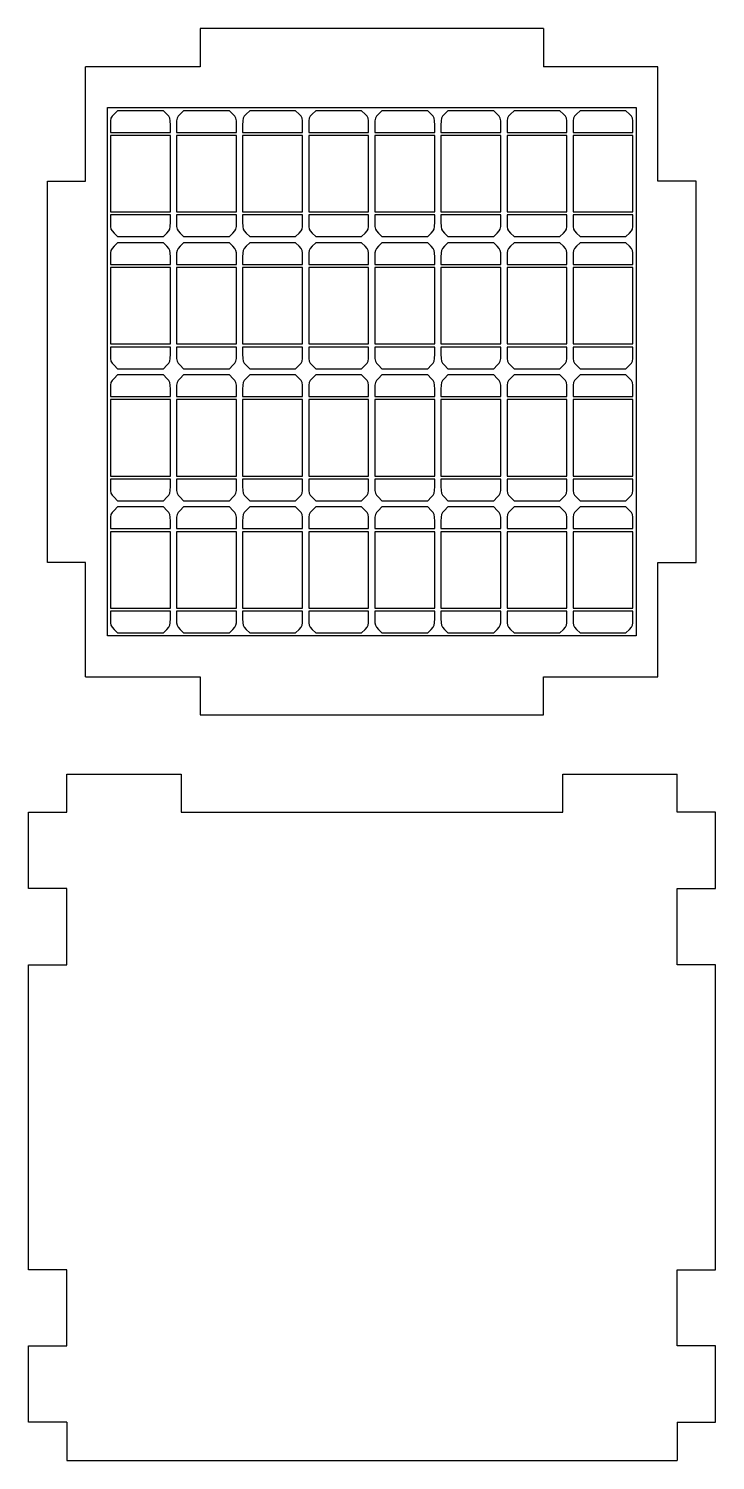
# Model space of a CAD drawing. Header units: millimetres. Extents: x 65 to 155, y -34 to 344.
# Drawn here: x 65.5 to 155.5, y -33.8 to 153.9 of the extents above; entities that cross this region are included whole.
import ezdxf

# ---------------------------------------------------------------- set-up
doc = ezdxf.new("R2010")
doc.units = ezdxf.units.MM
doc.layers.add('Livello_1', color=7, linetype='CONTINUOUS')

msp = doc.modelspace()

# ---------------------------------------------------------------- linework, layer by layer
at = {"layer": 'Livello_1', "color": 7}
for p, q in [((132.92047, 153.92476), (87.92048, 153.92476)), ((87.92048, 153.92476), (87.92048, 148.92477)), ((132.92047, 153.92476), (132.92047, 148.92477)), ((72.92046, 133.92478), (72.92046, 148.92477)), ((87.92048, 148.92477), (72.92046, 148.92477)), ((147.92047, 148.92477), (132.92047, 148.92477)), ((147.92047, 133.92478), (147.92047, 148.92477)), ((75.774653, 108.92477), (75.774653, 143.57041)), ((75.774653, 143.57041), (110.42028, 143.57041)), ((77.100933, 143.16441), (76.640813, 142.70427)), ((80.105373, 143.16441), (77.100933, 143.16441)), ((83.109783, 143.16441), (80.105373, 143.16441)), ((83.569923, 142.70427), (83.109783, 143.16441)), ((85.762353, 143.16441), (85.302203, 142.70427)), ((88.766763, 143.16441), (85.762353, 143.16441)), ((91.771203, 143.16441), (88.766763, 143.16441)), ((92.231343, 142.70427), (91.771203, 143.16441)), ((94.423763, 143.16441), (93.963623, 142.70427)), ((97.428173, 143.16441), (94.423763, 143.16441)), ((100.43259, 143.16441), (97.428173, 143.16441)), ((100.89275, 142.70427), (100.43259, 143.16441)), ((103.08517, 143.16441), (102.62503, 142.70427)), ((106.08959, 143.16441), (103.08517, 143.16441)), ((109.09402, 143.16441), (106.08959, 143.16441)), ((109.55417, 142.70427), (109.09402, 143.16441)), ((110.42028, 143.57041), (145.06592, 143.57041)), ((111.74657, 143.16441), (111.28642, 142.70427)), ((114.751, 143.16441), (111.74657, 143.16441)), ((117.75542, 143.16441), (114.751, 143.16441)), ((118.21556, 142.70427), (117.75542, 143.16441)), ((120.40798, 143.16441), (119.94784, 142.70427)), ((123.41239, 143.16441), (120.40798, 143.16441)), ((126.41683, 143.16441), (123.41239, 143.16441)), ((126.87697, 142.70427), (126.41683, 143.16441)), ((129.06939, 143.16441), (128.60925, 142.70427)), ((132.07383, 143.16441), (129.06939, 143.16441)), ((135.07825, 143.16441), (132.07383, 143.16441)), ((135.53839, 142.70427), (135.07825, 143.16441)), ((137.73081, 143.16441), (137.27067, 142.70427)), ((140.73522, 143.16441), (137.73081, 143.16441)), ((143.73966, 143.16441), (140.73522, 143.16441)), ((144.19978, 142.70427), (143.73966, 143.16441)), ((145.06592, 143.57041), (145.06592, 108.92477)), ((76.180653, 141.28327), (76.180653, 140.32239)), ((84.030073, 140.32239), (84.030073, 141.28327)), ((84.842063, 141.28327), (84.842063, 140.32239)), ((92.691463, 140.32239), (92.691463, 141.28327)), ((93.503483, 141.28327), (93.503483, 140.32239)), ((101.35287, 140.32239), (101.35287, 141.28327)), ((102.16489, 141.28327), (102.16489, 140.32239)), ((110.01429, 140.32239), (110.01429, 141.28327)), ((110.8263, 141.28327), (110.8263, 140.32239)), ((118.6757, 140.32239), (118.6757, 141.28327)), ((119.48772, 141.28327), (119.48772, 140.32239)), ((127.33712, 140.32239), (127.33712, 141.28327)), ((128.14911, 141.28327), (128.14911, 140.32239)), ((135.99851, 140.32239), (135.99851, 141.28327)), ((136.81052, 141.28327), (136.81052, 140.32239)), ((144.65992, 140.32239), (144.65992, 141.28327)), ((76.180653, 140.32239), (80.105373, 140.32239)), ((80.105373, 139.91639), (76.180653, 139.91639)), ((76.180653, 139.91639), (76.180653, 134.90902)), ((80.105373, 140.32239), (84.030073, 140.32239)), ((84.030073, 139.91639), (80.105373, 139.91639)), ((84.030073, 134.90902), (84.030073, 139.91639)), ((84.842063, 140.32239), (88.766763, 140.32239)), ((88.766763, 139.91639), (84.842063, 139.91639)), ((84.842063, 139.91639), (84.842063, 134.90902)), ((88.766763, 140.32239), (92.691463, 140.32239)), ((92.691463, 139.91639), (88.766763, 139.91639)), ((92.691463, 134.90902), (92.691463, 139.91639)), ((93.503483, 140.32239), (97.428173, 140.32239)), ((97.428173, 139.91639), (93.503483, 139.91639)), ((93.503483, 139.91639), (93.503483, 134.90902)), ((97.428173, 140.32239), (101.35287, 140.32239)), ((101.35287, 139.91639), (97.428173, 139.91639)), ((101.35287, 134.90902), (101.35287, 139.91639)), ((102.16489, 140.32239), (106.08959, 140.32239)), ((106.08959, 139.91639), (102.16489, 139.91639)), ((102.16489, 139.91639), (102.16489, 134.90902)), ((106.08959, 140.32239), (110.01429, 140.32239)), ((110.01429, 139.91639), (106.08959, 139.91639)), ((110.01429, 134.90902), (110.01429, 139.91639)), ((110.8263, 140.32239), (114.751, 140.32239)), ((114.751, 139.91639), (110.8263, 139.91639)), ((110.8263, 139.91639), (110.8263, 134.90902)), ((114.751, 140.32239), (118.6757, 140.32239)), ((118.6757, 139.91639), (114.751, 139.91639)), ((118.6757, 134.90902), (118.6757, 139.91639)), ((119.48772, 140.32239), (123.41239, 140.32239)), ((123.41239, 139.91639), (119.48772, 139.91639)), ((119.48772, 139.91639), (119.48772, 134.90902)), ((123.41239, 140.32239), (127.33712, 140.32239)), ((127.33712, 139.91639), (123.41239, 139.91639)), ((127.33712, 134.90902), (127.33712, 139.91639)), ((128.14911, 140.32239), (132.07383, 140.32239)), ((132.07383, 139.91639), (128.14911, 139.91639)), ((128.14911, 139.91639), (128.14911, 134.90902)), ((132.07383, 140.32239), (135.99851, 140.32239)), ((135.99851, 139.91639), (132.07383, 139.91639)), ((135.99851, 134.90902), (135.99851, 139.91639)), ((136.81052, 140.32239), (140.73522, 140.32239)), ((140.73522, 139.91639), (136.81052, 139.91639)), ((136.81052, 139.91639), (136.81052, 134.90902)), ((140.73522, 140.32239), (144.65992, 140.32239)), ((144.65992, 139.91639), (140.73522, 139.91639)), ((144.65992, 134.90902), (144.65992, 139.91639)), ((67.92047, 83.92477), (67.92047, 133.92478)), ((67.92047, 133.92478), (72.92046, 133.92478)), ((76.180653, 134.90902), (76.180653, 129.90162)), ((84.030073, 129.90162), (84.030073, 134.90902)), ((84.842063, 134.90902), (84.842063, 129.90162)), ((92.691463, 129.90162), (92.691463, 134.90902)), ((93.503483, 134.90902), (93.503483, 129.90162)), ((101.35287, 129.90162), (101.35287, 134.90902)), ((102.16489, 134.90902), (102.16489, 129.90162)), ((110.01429, 129.90162), (110.01429, 134.90902)), ((110.8263, 134.90902), (110.8263, 129.90162)), ((118.6757, 129.90162), (118.6757, 134.90902)), ((119.48772, 134.90902), (119.48772, 129.90162)), ((127.33712, 129.90162), (127.33712, 134.90902)), ((128.14911, 134.90902), (128.14911, 129.90162)), ((135.99851, 129.90162), (135.99851, 134.90902)), ((136.81052, 134.90902), (136.81052, 129.90162)), ((144.65992, 129.90162), (144.65992, 134.90902)), ((152.92046, 133.92478), (147.92047, 133.92478)), ((152.92046, 83.92477), (152.92046, 133.92478)), ((76.180653, 129.90162), (80.105373, 129.90162)), ((80.105373, 129.90162), (84.030073, 129.90162)), ((84.842063, 129.90162), (88.766763, 129.90162)), ((88.766763, 129.90162), (92.691463, 129.90162)), ((93.503483, 129.90162), (97.428173, 129.90162)), ((97.428173, 129.90162), (101.35287, 129.90162)), ((102.16489, 129.90162), (106.08959, 129.90162)), ((106.08959, 129.90162), (110.01429, 129.90162)), ((110.8263, 129.90162), (114.751, 129.90162)), ((114.751, 129.90162), (118.6757, 129.90162)), ((119.48772, 129.90162), (123.41239, 129.90162)), ((123.41239, 129.90162), (127.33712, 129.90162)), ((128.14911, 129.90162), (132.07383, 129.90162)), ((132.07383, 129.90162), (135.99851, 129.90162)), ((136.81052, 129.90162), (140.73522, 129.90162)), ((140.73522, 129.90162), (144.65992, 129.90162)), ((80.105373, 129.49562), (76.180653, 129.49562)), ((76.180653, 129.49562), (76.180653, 128.53474)), ((84.030073, 129.49562), (80.105373, 129.49562)), ((84.030073, 128.53474), (84.030073, 129.49562)), ((88.766763, 129.49562), (84.842063, 129.49562)), ((84.842063, 129.49562), (84.842063, 128.53474)), ((92.691463, 129.49562), (88.766763, 129.49562)), ((92.691463, 128.53474), (92.691463, 129.49562)), ((97.428173, 129.49562), (93.503483, 129.49562)), ((93.503483, 129.49562), (93.503483, 128.53474)), ((101.35287, 129.49562), (97.428173, 129.49562)), ((101.35287, 128.53474), (101.35287, 129.49562)), ((106.08959, 129.49562), (102.16489, 129.49562)), ((102.16489, 129.49562), (102.16489, 128.53474)), ((110.01429, 129.49562), (106.08959, 129.49562)), ((110.01429, 128.53474), (110.01429, 129.49562)), ((114.751, 129.49562), (110.8263, 129.49562)), ((110.8263, 129.49562), (110.8263, 128.53474)), ((118.6757, 129.49562), (114.751, 129.49562)), ((118.6757, 128.53474), (118.6757, 129.49562)), ((123.41239, 129.49562), (119.48772, 129.49562)), ((119.48772, 129.49562), (119.48772, 128.53474)), ((127.33712, 129.49562), (123.41239, 129.49562)), ((127.33712, 128.53474), (127.33712, 129.49562)), ((132.07383, 129.49562), (128.14911, 129.49562)), ((128.14911, 129.49562), (128.14911, 128.53474)), ((135.99851, 129.49562), (132.07383, 129.49562)), ((135.99851, 128.53474), (135.99851, 129.49562)), ((140.73522, 129.49562), (136.81052, 129.49562)), ((136.81052, 129.49562), (136.81052, 128.53474)), ((144.65992, 129.49562), (140.73522, 129.49562)), ((144.65992, 128.53474), (144.65992, 129.49562)), ((76.640813, 127.11374), (77.100933, 126.6536)), ((77.100933, 125.84158), (76.640813, 125.38146)), ((77.100933, 126.6536), (80.105373, 126.6536)), ((80.105373, 125.84158), (77.100933, 125.84158)), ((80.105373, 126.6536), (83.109783, 126.6536)), ((83.109783, 125.84158), (80.105373, 125.84158)), ((83.109783, 126.6536), (83.569923, 127.11374)), ((83.569923, 125.38146), (83.109783, 125.84158)), ((85.302203, 127.11374), (85.762353, 126.6536)), ((85.762353, 125.84158), (85.302203, 125.38146)), ((85.762353, 126.6536), (88.766763, 126.6536)), ((88.766763, 125.84158), (85.762353, 125.84158)), ((88.766763, 126.6536), (91.771203, 126.6536)), ((91.771203, 125.84158), (88.766763, 125.84158)), ((91.771203, 126.6536), (92.231343, 127.11374)), ((92.231343, 125.38146), (91.771203, 125.84158)), ((93.963623, 127.11374), (94.423763, 126.6536)), ((94.423763, 125.84158), (93.963623, 125.38146)), ((94.423763, 126.6536), (97.428173, 126.6536)), ((97.428173, 125.84158), (94.423763, 125.84158)), ((97.428173, 126.6536), (100.43259, 126.6536)), ((100.43259, 125.84158), (97.428173, 125.84158)), ((100.43259, 126.6536), (100.89275, 127.11374)), ((100.89275, 125.38146), (100.43259, 125.84158)), ((102.62503, 127.11374), (103.08517, 126.6536)), ((103.08517, 125.84158), (102.62503, 125.38146)), ((103.08517, 126.6536), (106.08959, 126.6536)), ((106.08959, 125.84158), (103.08517, 125.84158)), ((106.08959, 126.6536), (109.09402, 126.6536)), ((109.09402, 125.84158), (106.08959, 125.84158)), ((109.09402, 126.6536), (109.55417, 127.11374)), ((109.55417, 125.38146), (109.09402, 125.84158)), ((111.28642, 127.11374), (111.74657, 126.6536)), ((111.74657, 125.84158), (111.28642, 125.38146)), ((111.74657, 126.6536), (114.751, 126.6536)), ((114.751, 125.84158), (111.74657, 125.84158)), ((114.751, 126.6536), (117.75542, 126.6536)), ((117.75542, 125.84158), (114.751, 125.84158)), ((117.75542, 126.6536), (118.21556, 127.11374)), ((118.21556, 125.38146), (117.75542, 125.84158)), ((119.94784, 127.11374), (120.40798, 126.6536)), ((120.40798, 125.84158), (119.94784, 125.38146)), ((120.40798, 126.6536), (123.41239, 126.6536)), ((123.41239, 125.84158), (120.40798, 125.84158)), ((123.41239, 126.6536), (126.41683, 126.6536)), ((126.41683, 125.84158), (123.41239, 125.84158)), ((126.41683, 126.6536), (126.87697, 127.11374)), ((126.87697, 125.38146), (126.41683, 125.84158)), ((128.60925, 127.11374), (129.06939, 126.6536)), ((129.06939, 125.84158), (128.60925, 125.38146)), ((129.06939, 126.6536), (132.07383, 126.6536)), ((132.07383, 125.84158), (129.06939, 125.84158)), ((132.07383, 126.6536), (135.07825, 126.6536)), ((135.07825, 125.84158), (132.07383, 125.84158)), ((135.07825, 126.6536), (135.53839, 127.11374)), ((135.53839, 125.38146), (135.07825, 125.84158)), ((137.27067, 127.11374), (137.73081, 126.6536)), ((137.73081, 125.84158), (137.27067, 125.38146)), ((137.73081, 126.6536), (140.73522, 126.6536)), ((140.73522, 125.84158), (137.73081, 125.84158)), ((140.73522, 126.6536), (143.73966, 126.6536)), ((143.73966, 125.84158), (140.73522, 125.84158)), ((143.73966, 126.6536), (144.19978, 127.11374)), ((144.19978, 125.38146), (143.73966, 125.84158)), ((76.180653, 123.96044), (76.180653, 122.99956)), ((84.030073, 122.99956), (84.030073, 123.96044)), ((84.842063, 123.96044), (84.842063, 122.99956)), ((92.691463, 122.99956), (92.691463, 123.96044)), ((93.503483, 123.96044), (93.503483, 122.99956)), ((101.35287, 122.99956), (101.35287, 123.96044)), ((102.16489, 123.96044), (102.16489, 122.99956)), ((110.01429, 122.99956), (110.01429, 123.96044)), ((110.8263, 123.96044), (110.8263, 122.99956)), ((118.6757, 122.99956), (118.6757, 123.96044)), ((119.48772, 123.96044), (119.48772, 122.99956)), ((127.33712, 122.99956), (127.33712, 123.96044)), ((128.14911, 123.96044), (128.14911, 122.99956)), ((135.99851, 122.99956), (135.99851, 123.96044)), ((136.81052, 123.96044), (136.81052, 122.99956)), ((144.65992, 122.99956), (144.65992, 123.96044)), ((76.180653, 122.99956), (80.105373, 122.99956)), ((80.105373, 122.59356), (76.180653, 122.59356)), ((76.180653, 122.59356), (76.180653, 117.58619)), ((80.105373, 122.99956), (84.030073, 122.99956)), ((84.030073, 122.59356), (80.105373, 122.59356)), ((84.030073, 117.58619), (84.030073, 122.59356)), ((84.842063, 122.99956), (88.766763, 122.99956)), ((88.766763, 122.59356), (84.842063, 122.59356)), ((84.842063, 122.59356), (84.842063, 117.58619)), ((88.766763, 122.99956), (92.691463, 122.99956)), ((92.691463, 122.59356), (88.766763, 122.59356)), ((92.691463, 117.58619), (92.691463, 122.59356)), ((93.503483, 122.99956), (97.428173, 122.99956)), ((97.428173, 122.59356), (93.503483, 122.59356)), ((93.503483, 122.59356), (93.503483, 117.58619)), ((97.428173, 122.99956), (101.35287, 122.99956)), ((101.35287, 122.59356), (97.428173, 122.59356)), ((101.35287, 117.58619), (101.35287, 122.59356)), ((102.16489, 122.99956), (106.08959, 122.99956)), ((106.08959, 122.59356), (102.16489, 122.59356)), ((102.16489, 122.59356), (102.16489, 117.58619)), ((106.08959, 122.99956), (110.01429, 122.99956)), ((110.01429, 122.59356), (106.08959, 122.59356)), ((110.01429, 117.58619), (110.01429, 122.59356)), ((110.8263, 122.99956), (114.751, 122.99956)), ((114.751, 122.59356), (110.8263, 122.59356)), ((110.8263, 122.59356), (110.8263, 117.58619)), ((114.751, 122.99956), (118.6757, 122.99956)), ((118.6757, 122.59356), (114.751, 122.59356)), ((118.6757, 117.58619), (118.6757, 122.59356)), ((119.48772, 122.99956), (123.41239, 122.99956)), ((123.41239, 122.59356), (119.48772, 122.59356)), ((119.48772, 122.59356), (119.48772, 117.58619)), ((123.41239, 122.99956), (127.33712, 122.99956)), ((127.33712, 122.59356), (123.41239, 122.59356)), ((127.33712, 117.58619), (127.33712, 122.59356)), ((128.14911, 122.99956), (132.07383, 122.99956)), ((132.07383, 122.59356), (128.14911, 122.59356)), ((128.14911, 122.59356), (128.14911, 117.58619)), ((132.07383, 122.99956), (135.99851, 122.99956)), ((135.99851, 122.59356), (132.07383, 122.59356)), ((135.99851, 117.58619), (135.99851, 122.59356)), ((136.81052, 122.99956), (140.73522, 122.99956)), ((140.73522, 122.59356), (136.81052, 122.59356)), ((136.81052, 122.59356), (136.81052, 117.58619)), ((140.73522, 122.99956), (144.65992, 122.99956)), ((144.65992, 122.59356), (140.73522, 122.59356)), ((144.65992, 117.58619), (144.65992, 122.59356)), ((76.180653, 117.58619), (76.180653, 112.57882)), ((84.030073, 112.57882), (84.030073, 117.58619)), ((84.842063, 117.58619), (84.842063, 112.57882)), ((92.691463, 112.57882), (92.691463, 117.58619)), ((93.503483, 117.58619), (93.503483, 112.57882)), ((101.35287, 112.57882), (101.35287, 117.58619)), ((102.16489, 117.58619), (102.16489, 112.57882)), ((110.01429, 112.57882), (110.01429, 117.58619)), ((110.8263, 117.58619), (110.8263, 112.57882)), ((118.6757, 112.57882), (118.6757, 117.58619)), ((119.48772, 117.58619), (119.48772, 112.57882)), ((127.33712, 112.57882), (127.33712, 117.58619)), ((128.14911, 117.58619), (128.14911, 112.57882)), ((135.99851, 112.57882), (135.99851, 117.58619)), ((136.81052, 117.58619), (136.81052, 112.57882)), ((144.65992, 112.57882), (144.65992, 117.58619)), ((76.180653, 112.57882), (80.105373, 112.57882)), ((80.105373, 112.17282), (76.180653, 112.17282)), ((76.180653, 112.17282), (76.180653, 111.21194)), ((80.105373, 112.57882), (84.030073, 112.57882)), ((84.030073, 112.17282), (80.105373, 112.17282)), ((84.030073, 111.21194), (84.030073, 112.17282)), ((84.842063, 112.57882), (88.766763, 112.57882)), ((88.766763, 112.17282), (84.842063, 112.17282)), ((84.842063, 112.17282), (84.842063, 111.21194)), ((88.766763, 112.57882), (92.691463, 112.57882)), ((92.691463, 112.17282), (88.766763, 112.17282)), ((92.691463, 111.21194), (92.691463, 112.17282)), ((93.503483, 112.57882), (97.428173, 112.57882)), ((97.428173, 112.17282), (93.503483, 112.17282)), ((93.503483, 112.17282), (93.503483, 111.21194)), ((97.428173, 112.57882), (101.35287, 112.57882)), ((101.35287, 112.17282), (97.428173, 112.17282)), ((101.35287, 111.21194), (101.35287, 112.17282)), ((102.16489, 112.57882), (106.08959, 112.57882)), ((106.08959, 112.17282), (102.16489, 112.17282)), ((102.16489, 112.17282), (102.16489, 111.21194)), ((106.08959, 112.57882), (110.01429, 112.57882)), ((110.01429, 112.17282), (106.08959, 112.17282)), ((110.01429, 111.21194), (110.01429, 112.17282)), ((110.8263, 112.57882), (114.751, 112.57882)), ((114.751, 112.17282), (110.8263, 112.17282)), ((110.8263, 112.17282), (110.8263, 111.21194)), ((114.751, 112.57882), (118.6757, 112.57882)), ((118.6757, 112.17282), (114.751, 112.17282)), ((118.6757, 111.21194), (118.6757, 112.17282)), ((119.48772, 112.57882), (123.41239, 112.57882)), ((123.41239, 112.17282), (119.48772, 112.17282)), ((119.48772, 112.17282), (119.48772, 111.21194)), ((123.41239, 112.57882), (127.33712, 112.57882)), ((127.33712, 112.17282), (123.41239, 112.17282)), ((127.33712, 111.21194), (127.33712, 112.17282)), ((128.14911, 112.57882), (132.07383, 112.57882)), ((132.07383, 112.17282), (128.14911, 112.17282)), ((128.14911, 112.17282), (128.14911, 111.21194)), ((132.07383, 112.57882), (135.99851, 112.57882)), ((135.99851, 112.17282), (132.07383, 112.17282)), ((135.99851, 111.21194), (135.99851, 112.17282)), ((136.81052, 112.57882), (140.73522, 112.57882)), ((140.73522, 112.17282), (136.81052, 112.17282)), ((136.81052, 112.17282), (136.81052, 111.21194)), ((140.73522, 112.57882), (144.65992, 112.57882)), ((144.65992, 112.17282), (140.73522, 112.17282)), ((144.65992, 111.21194), (144.65992, 112.17282)), ((75.774653, 74.27914), (75.774653, 108.92477)), ((76.640813, 109.79091), (77.100933, 109.33079)), ((77.100933, 109.33079), (80.105373, 109.33079)), ((80.105373, 109.33079), (83.109783, 109.33079)), ((83.109783, 109.33079), (83.569923, 109.79091)), ((85.302203, 109.79091), (85.762353, 109.33079)), ((85.762353, 109.33079), (88.766763, 109.33079)), ((88.766763, 109.33079), (91.771203, 109.33079)), ((91.771203, 109.33079), (92.231343, 109.79091)), ((93.963623, 109.79091), (94.423763, 109.33079)), ((94.423763, 109.33079), (97.428173, 109.33079)), ((97.428173, 109.33079), (100.43259, 109.33079)), ((100.43259, 109.33079), (100.89275, 109.79091)), ((102.62503, 109.79091), (103.08517, 109.33079)), ((103.08517, 109.33079), (106.08959, 109.33079)), ((106.08959, 109.33079), (109.09402, 109.33079)), ((109.09402, 109.33079), (109.55417, 109.79091)), ((111.28642, 109.79091), (111.74657, 109.33079)), ((111.74657, 109.33079), (114.751, 109.33079)), ((114.751, 109.33079), (117.75542, 109.33079)), ((117.75542, 109.33079), (118.21556, 109.79091)), ((119.94784, 109.79091), (120.40798, 109.33079)), ((120.40798, 109.33079), (123.41239, 109.33079)), ((123.41239, 109.33079), (126.41683, 109.33079)), ((126.41683, 109.33079), (126.87697, 109.79091)), ((128.60925, 109.79091), (129.06939, 109.33079)), ((129.06939, 109.33079), (132.07383, 109.33079)), ((132.07383, 109.33079), (135.07825, 109.33079)), ((135.07825, 109.33079), (135.53839, 109.79091)), ((137.27067, 109.79091), (137.73081, 109.33079)), ((137.73081, 109.33079), (140.73522, 109.33079)), ((140.73522, 109.33079), (143.73966, 109.33079)), ((143.73966, 109.33079), (144.19978, 109.79091)), ((145.06592, 108.92477), (145.06592, 74.27914)), ((77.100933, 108.51878), (76.640813, 108.05864)), ((80.105373, 108.51878), (77.100933, 108.51878)), ((83.109783, 108.51878), (80.105373, 108.51878)), ((83.569923, 108.05864), (83.109783, 108.51878)), ((85.762353, 108.51878), (85.302203, 108.05864)), ((88.766763, 108.51878), (85.762353, 108.51878)), ((91.771203, 108.51878), (88.766763, 108.51878)), ((92.231343, 108.05864), (91.771203, 108.51878)), ((94.423763, 108.51878), (93.963623, 108.05864)), ((97.428173, 108.51878), (94.423763, 108.51878)), ((100.43259, 108.51878), (97.428173, 108.51878)), ((100.89275, 108.05864), (100.43259, 108.51878)), ((103.08517, 108.51878), (102.62503, 108.05864)), ((106.08959, 108.51878), (103.08517, 108.51878)), ((109.09402, 108.51878), (106.08959, 108.51878)), ((109.55417, 108.05864), (109.09402, 108.51878)), ((111.74657, 108.51878), (111.28642, 108.05864)), ((114.751, 108.51878), (111.74657, 108.51878)), ((117.75542, 108.51878), (114.751, 108.51878)), ((118.21556, 108.05864), (117.75542, 108.51878)), ((120.40798, 108.51878), (119.94784, 108.05864)), ((123.41239, 108.51878), (120.40798, 108.51878)), ((126.41683, 108.51878), (123.41239, 108.51878)), ((126.87697, 108.05864), (126.41683, 108.51878)), ((129.06939, 108.51878), (128.60925, 108.05864)), ((132.07383, 108.51878), (129.06939, 108.51878)), ((135.07825, 108.51878), (132.07383, 108.51878)), ((135.53839, 108.05864), (135.07825, 108.51878)), ((137.73081, 108.51878), (137.27067, 108.05864)), ((140.73522, 108.51878), (137.73081, 108.51878)), ((143.73966, 108.51878), (140.73522, 108.51878)), ((144.19978, 108.05864), (143.73966, 108.51878)), ((76.180653, 106.63763), (76.180653, 105.67675)), ((76.180653, 105.67675), (80.105373, 105.67675)), ((80.105373, 105.27075), (76.180653, 105.27075)), ((76.180653, 105.27075), (76.180653, 100.26336)), ((80.105373, 105.67675), (84.030073, 105.67675)), ((84.030073, 105.27075), (80.105373, 105.27075)), ((84.030073, 105.67675), (84.030073, 106.63763)), ((84.030073, 100.26336), (84.030073, 105.27075)), ((84.842063, 106.63763), (84.842063, 105.67675)), ((84.842063, 105.67675), (88.766763, 105.67675)), ((88.766763, 105.27075), (84.842063, 105.27075)), ((84.842063, 105.27075), (84.842063, 100.26336)), ((88.766763, 105.67675), (92.691463, 105.67675)), ((92.691463, 105.27075), (88.766763, 105.27075)), ((92.691463, 105.67675), (92.691463, 106.63763)), ((92.691463, 100.26336), (92.691463, 105.27075)), ((93.503483, 106.63763), (93.503483, 105.67675)), ((93.503483, 105.67675), (97.428173, 105.67675)), ((97.428173, 105.27075), (93.503483, 105.27075)), ((93.503483, 105.27075), (93.503483, 100.26336)), ((97.428173, 105.67675), (101.35287, 105.67675)), ((101.35287, 105.27075), (97.428173, 105.27075)), ((101.35287, 105.67675), (101.35287, 106.63763)), ((101.35287, 100.26336), (101.35287, 105.27075)), ((102.16489, 106.63763), (102.16489, 105.67675)), ((102.16489, 105.67675), (106.08959, 105.67675)), ((106.08959, 105.27075), (102.16489, 105.27075)), ((102.16489, 105.27075), (102.16489, 100.26336)), ((106.08959, 105.67675), (110.01429, 105.67675)), ((110.01429, 105.27075), (106.08959, 105.27075)), ((110.01429, 105.67675), (110.01429, 106.63763)), ((110.01429, 100.26336), (110.01429, 105.27075)), ((110.8263, 106.63763), (110.8263, 105.67675)), ((110.8263, 105.67675), (114.751, 105.67675)), ((114.751, 105.27075), (110.8263, 105.27075)), ((110.8263, 105.27075), (110.8263, 100.26336)), ((114.751, 105.67675), (118.6757, 105.67675)), ((118.6757, 105.27075), (114.751, 105.27075)), ((118.6757, 105.67675), (118.6757, 106.63763)), ((118.6757, 100.26336), (118.6757, 105.27075)), ((119.48772, 106.63763), (119.48772, 105.67675)), ((119.48772, 105.67675), (123.41239, 105.67675)), ((123.41239, 105.27075), (119.48772, 105.27075)), ((119.48772, 105.27075), (119.48772, 100.26336)), ((123.41239, 105.67675), (127.33712, 105.67675)), ((127.33712, 105.27075), (123.41239, 105.27075)), ((127.33712, 105.67675), (127.33712, 106.63763)), ((127.33712, 100.26336), (127.33712, 105.27075)), ((128.14911, 106.63763), (128.14911, 105.67675)), ((128.14911, 105.67675), (132.07383, 105.67675)), ((132.07383, 105.27075), (128.14911, 105.27075)), ((128.14911, 105.27075), (128.14911, 100.26336)), ((132.07383, 105.67675), (135.99851, 105.67675)), ((135.99851, 105.27075), (132.07383, 105.27075)), ((135.99851, 105.67675), (135.99851, 106.63763)), ((135.99851, 100.26336), (135.99851, 105.27075)), ((136.81052, 106.63763), (136.81052, 105.67675)), ((136.81052, 105.67675), (140.73522, 105.67675)), ((140.73522, 105.27075), (136.81052, 105.27075)), ((136.81052, 105.27075), (136.81052, 100.26336)), ((140.73522, 105.67675), (144.65992, 105.67675)), ((144.65992, 105.27075), (140.73522, 105.27075)), ((144.65992, 105.67675), (144.65992, 106.63763)), ((144.65992, 100.26336), (144.65992, 105.27075)), ((76.180653, 100.26336), (76.180653, 95.25599)), ((84.030073, 95.25599), (84.030073, 100.26336)), ((84.842063, 100.26336), (84.842063, 95.25599)), ((92.691463, 95.25599), (92.691463, 100.26336)), ((93.503483, 100.26336), (93.503483, 95.25599)), ((101.35287, 95.25599), (101.35287, 100.26336)), ((102.16489, 100.26336), (102.16489, 95.25599)), ((110.01429, 95.25599), (110.01429, 100.26336)), ((110.8263, 100.26336), (110.8263, 95.25599)), ((118.6757, 95.25599), (118.6757, 100.26336)), ((119.48772, 100.26336), (119.48772, 95.25599)), ((127.33712, 95.25599), (127.33712, 100.26336)), ((128.14911, 100.26336), (128.14911, 95.25599)), ((135.99851, 95.25599), (135.99851, 100.26336)), ((136.81052, 100.26336), (136.81052, 95.25599)), ((144.65992, 95.25599), (144.65992, 100.26336)), ((76.180653, 95.25599), (80.105373, 95.25599)), ((80.105373, 94.84999), (76.180653, 94.84999)), ((76.180653, 94.84999), (76.180653, 93.88911)), ((80.105373, 95.25599), (84.030073, 95.25599)), ((84.030073, 94.84999), (80.105373, 94.84999)), ((84.030073, 93.88911), (84.030073, 94.84999)), ((84.842063, 95.25599), (88.766763, 95.25599)), ((88.766763, 94.84999), (84.842063, 94.84999)), ((84.842063, 94.84999), (84.842063, 93.88911)), ((88.766763, 95.25599), (92.691463, 95.25599)), ((92.691463, 94.84999), (88.766763, 94.84999)), ((92.691463, 93.88911), (92.691463, 94.84999)), ((93.503483, 95.25599), (97.428173, 95.25599)), ((97.428173, 94.84999), (93.503483, 94.84999)), ((93.503483, 94.84999), (93.503483, 93.88911)), ((97.428173, 95.25599), (101.35287, 95.25599)), ((101.35287, 94.84999), (97.428173, 94.84999)), ((101.35287, 93.88911), (101.35287, 94.84999)), ((102.16489, 95.25599), (106.08959, 95.25599)), ((106.08959, 94.84999), (102.16489, 94.84999)), ((102.16489, 94.84999), (102.16489, 93.88911)), ((106.08959, 95.25599), (110.01429, 95.25599)), ((110.01429, 94.84999), (106.08959, 94.84999)), ((110.01429, 93.88911), (110.01429, 94.84999)), ((110.8263, 95.25599), (114.751, 95.25599)), ((114.751, 94.84999), (110.8263, 94.84999)), ((110.8263, 94.84999), (110.8263, 93.88911)), ((114.751, 95.25599), (118.6757, 95.25599)), ((118.6757, 94.84999), (114.751, 94.84999)), ((118.6757, 93.88911), (118.6757, 94.84999)), ((119.48772, 95.25599), (123.41239, 95.25599)), ((123.41239, 94.84999), (119.48772, 94.84999)), ((119.48772, 94.84999), (119.48772, 93.88911)), ((123.41239, 95.25599), (127.33712, 95.25599)), ((127.33712, 94.84999), (123.41239, 94.84999)), ((127.33712, 93.88911), (127.33712, 94.84999)), ((128.14911, 95.25599), (132.07383, 95.25599)), ((132.07383, 94.84999), (128.14911, 94.84999)), ((128.14911, 94.84999), (128.14911, 93.88911)), ((132.07383, 95.25599), (135.99851, 95.25599)), ((135.99851, 94.84999), (132.07383, 94.84999)), ((135.99851, 93.88911), (135.99851, 94.84999)), ((136.81052, 95.25599), (140.73522, 95.25599)), ((140.73522, 94.84999), (136.81052, 94.84999)), ((136.81052, 94.84999), (136.81052, 93.88911)), ((140.73522, 95.25599), (144.65992, 95.25599)), ((144.65992, 94.84999), (140.73522, 94.84999)), ((144.65992, 93.88911), (144.65992, 94.84999)), ((76.640813, 92.46811), (77.100933, 92.00797)), ((77.100933, 92.00797), (80.105373, 92.00797)), ((80.105373, 92.00797), (83.109783, 92.00797)), ((83.109783, 92.00797), (83.569923, 92.46811)), ((85.302203, 92.46811), (85.762353, 92.00797)), ((85.762353, 92.00797), (88.766763, 92.00797)), ((88.766763, 92.00797), (91.771203, 92.00797)), ((91.771203, 92.00797), (92.231343, 92.46811)), ((93.963623, 92.46811), (94.423763, 92.00797)), ((94.423763, 92.00797), (97.428173, 92.00797)), ((97.428173, 92.00797), (100.43259, 92.00797)), ((100.43259, 92.00797), (100.89275, 92.46811)), ((102.62503, 92.46811), (103.08517, 92.00797)), ((103.08517, 92.00797), (106.08959, 92.00797)), ((106.08959, 92.00797), (109.09402, 92.00797)), ((109.09402, 92.00797), (109.55417, 92.46811)), ((111.28642, 92.46811), (111.74657, 92.00797)), ((111.74657, 92.00797), (114.751, 92.00797)), ((114.751, 92.00797), (117.75542, 92.00797)), ((117.75542, 92.00797), (118.21556, 92.46811)), ((119.94784, 92.46811), (120.40798, 92.00797)), ((120.40798, 92.00797), (123.41239, 92.00797)), ((123.41239, 92.00797), (126.41683, 92.00797)), ((126.41683, 92.00797), (126.87697, 92.46811)), ((128.60925, 92.46811), (129.06939, 92.00797)), ((129.06939, 92.00797), (132.07383, 92.00797)), ((132.07383, 92.00797), (135.07825, 92.00797)), ((135.07825, 92.00797), (135.53839, 92.46811)), ((137.27067, 92.46811), (137.73081, 92.00797)), ((137.73081, 92.00797), (140.73522, 92.00797)), ((140.73522, 92.00797), (143.73966, 92.00797)), ((143.73966, 92.00797), (144.19978, 92.46811)), ((77.100933, 91.19597), (76.640813, 90.73581)), ((80.105373, 91.19597), (77.100933, 91.19597)), ((83.109783, 91.19597), (80.105373, 91.19597)), ((83.569923, 90.73581), (83.109783, 91.19597)), ((85.762353, 91.19597), (85.302203, 90.73581)), ((88.766763, 91.19597), (85.762353, 91.19597)), ((91.771203, 91.19597), (88.766763, 91.19597)), ((92.231343, 90.73581), (91.771203, 91.19597)), ((94.423763, 91.19597), (93.963623, 90.73581)), ((97.428173, 91.19597), (94.423763, 91.19597)), ((100.43259, 91.19597), (97.428173, 91.19597)), ((100.89275, 90.73581), (100.43259, 91.19597)), ((103.08517, 91.19597), (102.62503, 90.73581)), ((106.08959, 91.19597), (103.08517, 91.19597)), ((109.09402, 91.19597), (106.08959, 91.19597)), ((109.55417, 90.73581), (109.09402, 91.19597)), ((111.74657, 91.19597), (111.28642, 90.73581)), ((114.751, 91.19597), (111.74657, 91.19597)), ((117.75542, 91.19597), (114.751, 91.19597)), ((118.21556, 90.73581), (117.75542, 91.19597)), ((120.40798, 91.19597), (119.94784, 90.73581)), ((123.41239, 91.19597), (120.40798, 91.19597)), ((126.41683, 91.19597), (123.41239, 91.19597)), ((126.87697, 90.73581), (126.41683, 91.19597)), ((129.06939, 91.19597), (128.60925, 90.73581)), ((132.07383, 91.19597), (129.06939, 91.19597)), ((135.07825, 91.19597), (132.07383, 91.19597)), ((135.53839, 90.73581), (135.07825, 91.19597)), ((137.73081, 91.19597), (137.27067, 90.73581)), ((140.73522, 91.19597), (137.73081, 91.19597)), ((143.73966, 91.19597), (140.73522, 91.19597)), ((144.19978, 90.73581), (143.73966, 91.19597)), ((76.180653, 89.31481), (76.180653, 88.35392)), ((76.180653, 88.35392), (80.105373, 88.35392)), ((80.105373, 88.35392), (84.030073, 88.35392)), ((84.030073, 88.35392), (84.030073, 89.31481)), ((84.842063, 89.31481), (84.842063, 88.35392)), ((84.842063, 88.35392), (88.766763, 88.35392)), ((88.766763, 88.35392), (92.691463, 88.35392)), ((92.691463, 88.35392), (92.691463, 89.31481)), ((93.503483, 89.31481), (93.503483, 88.35392)), ((93.503483, 88.35392), (97.428173, 88.35392)), ((97.428173, 88.35392), (101.35287, 88.35392)), ((101.35287, 88.35392), (101.35287, 89.31481)), ((102.16489, 89.31481), (102.16489, 88.35392)), ((102.16489, 88.35392), (106.08959, 88.35392)), ((106.08959, 88.35392), (110.01429, 88.35392)), ((110.01429, 88.35392), (110.01429, 89.31481)), ((110.8263, 89.31481), (110.8263, 88.35392)), ((110.8263, 88.35392), (114.751, 88.35392)), ((114.751, 88.35392), (118.6757, 88.35392)), ((118.6757, 88.35392), (118.6757, 89.31481)), ((119.48772, 89.31481), (119.48772, 88.35392)), ((119.48772, 88.35392), (123.41239, 88.35392)), ((123.41239, 88.35392), (127.33712, 88.35392)), ((127.33712, 88.35392), (127.33712, 89.31481)), ((128.14911, 89.31481), (128.14911, 88.35392)), ((128.14911, 88.35392), (132.07383, 88.35392)), ((132.07383, 88.35392), (135.99851, 88.35392)), ((135.99851, 88.35392), (135.99851, 89.31481)), ((136.81052, 89.31481), (136.81052, 88.35392)), ((136.81052, 88.35392), (140.73522, 88.35392)), ((140.73522, 88.35392), (144.65992, 88.35392)), ((144.65992, 88.35392), (144.65992, 89.31481)), ((80.105373, 87.94793), (76.180653, 87.94793)), ((76.180653, 87.94793), (76.180653, 82.94055)), ((84.030073, 87.94793), (80.105373, 87.94793)), ((84.030073, 82.94055), (84.030073, 87.94793)), ((88.766763, 87.94793), (84.842063, 87.94793)), ((84.842063, 87.94793), (84.842063, 82.94055)), ((92.691463, 87.94793), (88.766763, 87.94793)), ((92.691463, 82.94055), (92.691463, 87.94793)), ((97.428173, 87.94793), (93.503483, 87.94793)), ((93.503483, 87.94793), (93.503483, 82.94055)), ((101.35287, 87.94793), (97.428173, 87.94793)), ((101.35287, 82.94055), (101.35287, 87.94793)), ((106.08959, 87.94793), (102.16489, 87.94793)), ((102.16489, 87.94793), (102.16489, 82.94055)), ((110.01429, 87.94793), (106.08959, 87.94793)), ((110.01429, 82.94055), (110.01429, 87.94793)), ((114.751, 87.94793), (110.8263, 87.94793)), ((110.8263, 87.94793), (110.8263, 82.94055)), ((118.6757, 87.94793), (114.751, 87.94793)), ((118.6757, 82.94055), (118.6757, 87.94793)), ((123.41239, 87.94793), (119.48772, 87.94793)), ((119.48772, 87.94793), (119.48772, 82.94055)), ((127.33712, 87.94793), (123.41239, 87.94793)), ((127.33712, 82.94055), (127.33712, 87.94793)), ((132.07383, 87.94793), (128.14911, 87.94793)), ((128.14911, 87.94793), (128.14911, 82.94055)), ((135.99851, 87.94793), (132.07383, 87.94793)), ((135.99851, 82.94055), (135.99851, 87.94793)), ((140.73522, 87.94793), (136.81052, 87.94793)), ((136.81052, 87.94793), (136.81052, 82.94055)), ((144.65992, 87.94793), (140.73522, 87.94793)), ((144.65992, 82.94055), (144.65992, 87.94793)), ((72.92046, 83.92477), (67.92047, 83.92477)), ((72.92046, 68.92477), (72.92046, 83.92477)), ((76.180653, 82.94055), (76.180653, 77.93318)), ((84.030073, 77.93318), (84.030073, 82.94055)), ((84.842063, 82.94055), (84.842063, 77.93318)), ((92.691463, 77.93318), (92.691463, 82.94055)), ((93.503483, 82.94055), (93.503483, 77.93318)), ((101.35287, 77.93318), (101.35287, 82.94055)), ((102.16489, 82.94055), (102.16489, 77.93318)), ((110.01429, 77.93318), (110.01429, 82.94055)), ((110.8263, 82.94055), (110.8263, 77.93318)), ((118.6757, 77.93318), (118.6757, 82.94055)), ((119.48772, 82.94055), (119.48772, 77.93318)), ((127.33712, 77.93318), (127.33712, 82.94055)), ((128.14911, 82.94055), (128.14911, 77.93318)), ((135.99851, 77.93318), (135.99851, 82.94055)), ((136.81052, 82.94055), (136.81052, 77.93318)), ((144.65992, 77.93318), (144.65992, 82.94055)), ((147.92047, 68.92477), (147.92047, 83.92477)), ((147.92047, 83.92477), (152.92046, 83.92477)), ((76.180653, 77.93318), (80.105373, 77.93318)), ((80.105353, 77.52716), (76.180653, 77.52716)), ((76.180653, 77.52716), (76.180653, 76.5663)), ((84.030073, 77.52716), (80.105353, 77.52716)), ((80.105373, 77.93318), (84.030073, 77.93318)), ((84.030073, 76.5663), (84.030073, 77.52716)), ((84.842063, 77.93318), (88.766763, 77.93318)), ((88.766763, 77.52716), (84.842063, 77.52716)), ((84.842063, 77.52716), (84.842063, 76.5663)), ((88.766763, 77.93318), (92.691463, 77.93318)), ((92.691463, 77.52716), (88.766763, 77.52716)), ((92.691463, 76.5663), (92.691463, 77.52716)), ((93.503483, 77.93318), (97.428173, 77.93318)), ((97.428173, 77.52716), (93.503483, 77.52716)), ((93.503483, 77.52716), (93.503483, 76.5663)), ((97.428173, 77.93318), (101.35287, 77.93318)), ((101.35287, 77.52716), (97.428173, 77.52716)), ((101.35287, 76.5663), (101.35287, 77.52716)), ((102.16489, 77.93318), (106.08959, 77.93318)), ((106.08959, 77.52716), (102.16489, 77.52716)), ((102.16489, 77.52716), (102.16489, 76.5663)), ((106.08959, 77.93318), (110.01429, 77.93318)), ((110.01429, 77.52716), (106.08959, 77.52716)), ((110.01429, 76.5663), (110.01429, 77.52716)), ((110.8263, 77.93318), (114.751, 77.93318)), ((114.751, 77.52716), (110.8263, 77.52716)), ((110.8263, 77.52716), (110.8263, 76.5663)), ((114.751, 77.93318), (118.6757, 77.93318)), ((118.67568, 77.52716), (114.751, 77.52716)), ((118.67568, 76.5663), (118.67568, 77.52716)), ((123.41239, 77.52716), (119.4877, 77.52716)), ((119.4877, 77.52716), (119.4877, 76.5663)), ((119.48772, 77.93318), (123.41239, 77.93318)), ((123.41239, 77.93318), (127.33712, 77.93318)), ((127.33712, 77.52716), (123.41239, 77.52716)), ((127.33712, 76.5663), (127.33712, 77.52716)), ((128.14911, 77.93318), (132.07383, 77.93318)), ((132.07383, 77.52716), (128.14911, 77.52716)), ((128.14911, 77.52716), (128.14911, 76.5663)), ((132.07383, 77.93318), (135.99851, 77.93318)), ((135.99851, 77.52716), (132.07383, 77.52716)), ((135.99851, 76.5663), (135.99851, 77.52716)), ((136.81052, 77.93318), (140.73522, 77.93318)), ((140.73522, 77.52716), (136.81052, 77.52716)), ((136.81052, 77.52716), (136.81052, 76.5663)), ((140.73522, 77.93318), (144.65992, 77.93318)), ((144.65992, 77.52716), (140.73522, 77.52716)), ((144.65992, 76.5663), (144.65992, 77.52716)), ((76.640793, 75.14528), (77.100933, 74.68514)), ((83.109783, 74.68514), (83.569903, 75.14528)), ((85.302203, 75.14528), (85.762323, 74.68514)), ((91.771183, 74.68514), (92.231323, 75.14528)), ((93.963623, 75.14528), (94.423763, 74.68514)), ((100.43259, 74.68514), (100.89273, 75.14528)), ((102.62503, 75.14528), (103.08515, 74.68514)), ((109.094, 74.68514), (109.55415, 75.14528)), ((111.28642, 75.14528), (111.74657, 74.68514)), ((117.75542, 74.68514), (118.21556, 75.14528)), ((119.94784, 75.14528), (120.40798, 74.68514)), ((126.41681, 74.68514), (126.87697, 75.14528)), ((128.60925, 75.14528), (129.06939, 74.68514)), ((135.07822, 74.68514), (135.53839, 75.14528)), ((137.27067, 75.14528), (137.73081, 74.68514)), ((143.73966, 74.68514), (144.19978, 75.14528)), ((110.42028, 74.27914), (75.774653, 74.27914)), ((77.100933, 74.68514), (80.105353, 74.68514)), ((80.105353, 74.68514), (83.109783, 74.68514)), ((85.762323, 74.68514), (88.766763, 74.68514)), ((88.766763, 74.68514), (91.771183, 74.68514)), ((94.423763, 74.68514), (97.428173, 74.68514)), ((97.428173, 74.68514), (100.43259, 74.68514)), ((103.08515, 74.68514), (106.08959, 74.68514)), ((106.08959, 74.68514), (109.094, 74.68514)), ((145.06592, 74.27914), (110.42028, 74.27914)), ((111.74657, 74.68514), (114.751, 74.68514)), ((114.751, 74.68514), (117.75542, 74.68514)), ((120.40798, 74.68514), (123.41239, 74.68514)), ((123.41239, 74.68514), (126.41681, 74.68514)), ((129.06939, 74.68514), (132.07381, 74.68514)), ((132.07381, 74.68514), (135.07822, 74.68514)), ((137.73081, 74.68514), (140.73522, 74.68514)), ((140.73522, 74.68514), (143.73966, 74.68514)), ((72.92046, 68.92477), (87.92048, 68.92477)), ((87.92048, 68.92477), (87.92048, 63.92479)), ((132.92047, 63.92479), (132.92047, 68.92477)), ((132.92047, 68.92477), (147.92047, 68.92477)), ((87.92048, 63.92479), (132.92047, 63.92479)), ((70.454259, 56.16387), (85.454256, 56.16387)), ((70.454259, 51.16388), (70.454259, 56.16387)), ((85.454256, 56.16387), (85.454256, 51.16388)), ((135.45426, 56.16387), (150.45426, 56.16387)), ((135.45426, 51.16388), (135.45426, 56.16387)), ((150.45426, 51.16388), (150.45426, 56.16387)), ((65.454269, 41.16387), (65.454269, 51.16388)), ((65.454269, 51.16388), (70.454259, 51.16388)), ((85.454256, 51.16388), (135.45426, 51.16388)), ((155.45427, 51.16388), (150.45426, 51.16388)), ((155.45427, 41.16387), (155.45427, 51.16388)), ((70.454259, 41.16387), (65.454269, 41.16387)), ((70.454259, 31.16386), (70.454259, 41.16387)), ((150.45426, 31.16386), (150.45426, 41.16387)), ((150.45426, 41.16387), (155.45427, 41.16387)), ((65.454269, -8.83614), (65.454269, 31.16386)), ((65.454269, 31.16386), (70.454259, 31.16386)), ((155.45427, 31.16386), (150.45426, 31.16386)), ((155.45427, -8.83614), (155.45427, 31.16386)), ((70.454259, -8.83614), (65.454269, -8.83614)), ((70.454259, -18.83614), (70.454259, -8.83614)), ((150.45426, -18.83614), (150.45426, -8.83614)), ((150.45426, -8.83614), (155.45427, -8.83614)), ((65.454269, -28.83612), (65.454269, -18.83614)), ((65.454269, -18.83614), (70.454259, -18.83614)), ((155.45427, -18.83614), (150.45426, -18.83614)), ((155.45427, -28.83612), (155.45427, -18.83614)), ((70.454259, -28.83612), (65.454269, -28.83612)), ((70.454259, -28.83612), (70.454259, -33.83614)), ((150.45426, -28.83612), (155.45427, -28.83612)), ((150.45426, -28.83612), (150.45426, -33.83614)), ((70.454259, -33.83614), (85.454256, -33.83614)), ((85.454256, -33.83614), (135.45426, -33.83614)), ((135.45426, -33.83614), (150.45426, -33.83614))]:
    msp.add_line(p, q, dxfattribs=at)
for points in [[(76.640813, 142.70427), (76.203923, 142.26738), (76.180653, 142.19558), (76.180653, 141.28327)], [(84.030073, 141.28327), (84.030073, 142.19558), (84.006773, 142.26738), (83.569923, 142.70427)], [(85.302203, 142.70427), (84.865323, 142.26738), (84.842063, 142.19558), (84.842063, 141.28327)], [(92.691463, 141.28327), (92.691463, 142.19558), (92.668163, 142.26738), (92.231343, 142.70427)], [(93.963623, 142.70427), (93.526733, 142.26738), (93.503483, 142.19558), (93.503483, 141.28327)], [(101.35287, 141.28327), (101.35287, 142.19558), (101.32957, 142.26738), (100.89275, 142.70427)], [(102.62503, 142.70427), (102.18815, 142.26738), (102.16489, 142.19558), (102.16489, 141.28327)], [(110.01429, 141.28327), (110.01429, 142.19558), (109.99099, 142.26738), (109.55417, 142.70427)], [(111.28642, 142.70427), (110.84956, 142.26738), (110.8263, 142.19558), (110.8263, 141.28327)], [(118.6757, 141.28327), (118.6757, 142.19558), (118.6524, 142.26738), (118.21556, 142.70427)], [(119.94784, 142.70427), (119.51095, 142.26738), (119.48772, 142.19558), (119.48772, 141.28327)], [(127.33712, 141.28327), (127.33712, 142.19558), (127.31382, 142.26738), (126.87697, 142.70427)], [(128.60925, 142.70427), (128.17237, 142.26738), (128.14911, 142.19558), (128.14911, 141.28327)], [(135.99851, 141.28327), (135.99851, 142.19558), (135.97521, 142.26738), (135.53839, 142.70427)], [(137.27067, 142.70427), (136.83378, 142.26738), (136.81052, 142.19558), (136.81052, 141.28327)], [(144.65992, 141.28327), (144.65992, 142.19558), (144.63662, 142.26738), (144.19978, 142.70427)], [(76.180653, 128.53474), (76.180653, 127.62243), (76.203953, 127.55063), (76.640813, 127.11374)], [(83.569923, 127.11374), (84.006813, 127.55063), (84.030073, 127.62243), (84.030073, 128.53474)], [(84.842063, 128.53474), (84.842063, 127.62243), (84.865363, 127.55063), (85.302203, 127.11374)], [(92.231343, 127.11374), (92.668223, 127.55063), (92.691463, 127.62243), (92.691463, 128.53474)], [(93.503483, 128.53474), (93.503483, 127.62243), (93.526783, 127.55063), (93.963623, 127.11374)], [(100.89275, 127.11374), (101.32964, 127.55063), (101.35287, 127.62243), (101.35287, 128.53474)], [(102.16489, 128.53474), (102.16489, 127.62243), (102.18819, 127.55063), (102.62503, 127.11374)], [(109.55417, 127.11374), (109.99105, 127.55063), (110.01429, 127.62243), (110.01429, 128.53474)], [(110.8263, 128.53474), (110.8263, 127.62243), (110.8496, 127.55063), (111.28642, 127.11374)], [(118.21556, 127.11374), (118.65244, 127.55063), (118.6757, 127.62243), (118.6757, 128.53474)], [(119.48772, 128.53474), (119.48772, 127.62243), (119.51102, 127.55063), (119.94784, 127.11374)], [(126.87697, 127.11374), (127.31386, 127.55063), (127.33712, 127.62243), (127.33712, 128.53474)], [(128.14911, 128.53474), (128.14911, 127.62243), (128.17241, 127.55063), (128.60925, 127.11374)], [(135.53839, 127.11374), (135.97527, 127.55063), (135.99851, 127.62243), (135.99851, 128.53474)], [(136.81052, 128.53474), (136.81052, 127.62243), (136.83382, 127.55063), (137.27067, 127.11374)], [(144.19978, 127.11374), (144.63667, 127.55063), (144.65992, 127.62243), (144.65992, 128.53474)], [(76.640813, 125.38146), (76.203923, 124.94458), (76.180653, 124.87275), (76.180653, 123.96044)], [(84.030073, 123.96044), (84.030073, 124.87275), (84.006773, 124.94458), (83.569923, 125.38146)], [(85.302203, 125.38146), (84.865323, 124.94458), (84.842063, 124.87275), (84.842063, 123.96044)], [(92.691463, 123.96044), (92.691463, 124.87275), (92.668163, 124.94458), (92.231343, 125.38146)], [(93.963623, 125.38146), (93.526733, 124.94458), (93.503483, 124.87275), (93.503483, 123.96044)], [(101.35287, 123.96044), (101.35287, 124.87275), (101.32957, 124.94458), (100.89275, 125.38146)], [(102.62503, 125.38146), (102.18815, 124.94458), (102.16489, 124.87275), (102.16489, 123.96044)], [(110.01429, 123.96044), (110.01429, 124.87275), (109.99099, 124.94458), (109.55417, 125.38146)], [(111.28642, 125.38146), (110.84956, 124.94458), (110.8263, 124.87275), (110.8263, 123.96044)], [(118.6757, 123.96044), (118.6757, 124.87275), (118.6524, 124.94458), (118.21556, 125.38146)], [(119.94784, 125.38146), (119.51095, 124.94458), (119.48772, 124.87275), (119.48772, 123.96044)], [(127.33712, 123.96044), (127.33712, 124.87275), (127.31382, 124.94458), (126.87697, 125.38146)], [(128.60925, 125.38146), (128.17237, 124.94458), (128.14911, 124.87275), (128.14911, 123.96044)], [(135.99851, 123.96044), (135.99851, 124.87275), (135.97521, 124.94458), (135.53839, 125.38146)], [(137.27067, 125.38146), (136.83378, 124.94458), (136.81052, 124.87275), (136.81052, 123.96044)], [(144.65992, 123.96044), (144.65992, 124.87275), (144.63662, 124.94458), (144.19978, 125.38146)], [(76.180653, 111.21194), (76.180653, 110.29962), (76.203953, 110.2278), (76.640813, 109.79091)], [(83.569923, 109.79091), (84.006813, 110.2278), (84.030073, 110.29962), (84.030073, 111.21194)], [(84.842063, 111.21194), (84.842063, 110.29962), (84.865363, 110.2278), (85.302203, 109.79091)], [(92.231343, 109.79091), (92.668223, 110.2278), (92.691463, 110.29962), (92.691463, 111.21194)], [(93.503483, 111.21194), (93.503483, 110.29962), (93.526783, 110.2278), (93.963623, 109.79091)], [(100.89275, 109.79091), (101.32964, 110.2278), (101.35287, 110.29962), (101.35287, 111.21194)], [(102.16489, 111.21194), (102.16489, 110.29962), (102.18819, 110.2278), (102.62503, 109.79091)], [(109.55417, 109.79091), (109.99105, 110.2278), (110.01429, 110.29962), (110.01429, 111.21194)], [(110.8263, 111.21194), (110.8263, 110.29962), (110.8496, 110.2278), (111.28642, 109.79091)], [(118.21556, 109.79091), (118.65244, 110.2278), (118.6757, 110.29962), (118.6757, 111.21194)], [(119.48772, 111.21194), (119.48772, 110.29962), (119.51102, 110.2278), (119.94784, 109.79091)], [(126.87697, 109.79091), (127.31386, 110.2278), (127.33712, 110.29962), (127.33712, 111.21194)], [(128.14911, 111.21194), (128.14911, 110.29962), (128.17241, 110.2278), (128.60925, 109.79091)], [(135.53839, 109.79091), (135.97527, 110.2278), (135.99851, 110.29962), (135.99851, 111.21194)], [(136.81052, 111.21194), (136.81052, 110.29962), (136.83382, 110.2278), (137.27067, 109.79091)], [(144.19978, 109.79091), (144.63667, 110.2278), (144.65992, 110.29962), (144.65992, 111.21194)], [(76.640813, 108.05864), (76.203923, 107.62175), (76.180653, 107.54995), (76.180653, 106.63763)], [(84.030073, 106.63763), (84.030073, 107.54995), (84.006773, 107.62175), (83.569923, 108.05864)], [(85.302203, 108.05864), (84.865323, 107.62175), (84.842063, 107.54995), (84.842063, 106.63763)], [(92.691463, 106.63763), (92.691463, 107.54995), (92.668163, 107.62175), (92.231343, 108.05864)], [(93.963623, 108.05864), (93.526733, 107.62175), (93.503483, 107.54995), (93.503483, 106.63763)], [(101.35287, 106.63763), (101.35287, 107.54995), (101.32957, 107.62175), (100.89275, 108.05864)], [(102.62503, 108.05864), (102.18815, 107.62175), (102.16489, 107.54995), (102.16489, 106.63763)], [(110.01429, 106.63763), (110.01429, 107.54995), (109.99099, 107.62175), (109.55417, 108.05864)], [(111.28642, 108.05864), (110.84956, 107.62175), (110.8263, 107.54995), (110.8263, 106.63763)], [(118.6757, 106.63763), (118.6757, 107.54995), (118.6524, 107.62175), (118.21556, 108.05864)], [(119.94784, 108.05864), (119.51095, 107.62175), (119.48772, 107.54995), (119.48772, 106.63763)], [(127.33712, 106.63763), (127.33712, 107.54995), (127.31382, 107.62175), (126.87697, 108.05864)], [(128.60925, 108.05864), (128.17237, 107.62175), (128.14911, 107.54995), (128.14911, 106.63763)], [(135.99851, 106.63763), (135.99851, 107.54995), (135.97521, 107.62175), (135.53839, 108.05864)], [(137.27067, 108.05864), (136.83378, 107.62175), (136.81052, 107.54995), (136.81052, 106.63763)], [(144.65992, 106.63763), (144.65992, 107.54995), (144.63662, 107.62175), (144.19978, 108.05864)], [(76.180653, 93.88911), (76.180653, 92.9768), (76.203953, 92.90499), (76.640813, 92.46811)], [(83.569923, 92.46811), (84.006813, 92.90499), (84.030073, 92.9768), (84.030073, 93.88911)], [(84.842063, 93.88911), (84.842063, 92.9768), (84.865363, 92.90499), (85.302203, 92.46811)], [(92.231343, 92.46811), (92.668223, 92.90499), (92.691463, 92.9768), (92.691463, 93.88911)], [(93.503483, 93.88911), (93.503483, 92.9768), (93.526783, 92.90499), (93.963623, 92.46811)], [(100.89275, 92.46811), (101.32964, 92.90499), (101.35287, 92.9768), (101.35287, 93.88911)], [(102.16489, 93.88911), (102.16489, 92.9768), (102.18819, 92.90499), (102.62503, 92.46811)], [(109.55417, 92.46811), (109.99105, 92.90499), (110.01429, 92.9768), (110.01429, 93.88911)], [(110.8263, 93.88911), (110.8263, 92.9768), (110.8496, 92.90499), (111.28642, 92.46811)], [(118.21556, 92.46811), (118.65244, 92.90499), (118.6757, 92.9768), (118.6757, 93.88911)], [(119.48772, 93.88911), (119.48772, 92.9768), (119.51102, 92.90499), (119.94784, 92.46811)], [(126.87697, 92.46811), (127.31386, 92.90499), (127.33712, 92.9768), (127.33712, 93.88911)], [(128.14911, 93.88911), (128.14911, 92.9768), (128.17241, 92.90499), (128.60925, 92.46811)], [(135.53839, 92.46811), (135.97527, 92.90499), (135.99851, 92.9768), (135.99851, 93.88911)], [(136.81052, 93.88911), (136.81052, 92.9768), (136.83382, 92.90499), (137.27067, 92.46811)], [(144.19978, 92.46811), (144.63667, 92.90499), (144.65992, 92.9768), (144.65992, 93.88911)], [(76.640813, 90.73581), (76.203923, 90.29894), (76.180653, 90.22712), (76.180653, 89.31481)], [(84.030073, 89.31481), (84.030073, 90.22712), (84.006773, 90.29894), (83.569923, 90.73581)], [(85.302203, 90.73581), (84.865323, 90.29894), (84.842063, 90.22712), (84.842063, 89.31481)], [(92.691463, 89.31481), (92.691463, 90.22712), (92.668163, 90.29894), (92.231343, 90.73581)], [(93.963623, 90.73581), (93.526733, 90.29894), (93.503483, 90.22712), (93.503483, 89.31481)], [(101.35287, 89.31481), (101.35287, 90.22712), (101.32957, 90.29894), (100.89275, 90.73581)], [(102.62503, 90.73581), (102.18815, 90.29894), (102.16489, 90.22712), (102.16489, 89.31481)], [(110.01429, 89.31481), (110.01429, 90.22712), (109.99099, 90.29894), (109.55417, 90.73581)], [(111.28642, 90.73581), (110.84956, 90.29894), (110.8263, 90.22712), (110.8263, 89.31481)], [(118.6757, 89.31481), (118.6757, 90.22712), (118.6524, 90.29894), (118.21556, 90.73581)], [(119.94784, 90.73581), (119.51095, 90.29894), (119.48772, 90.22712), (119.48772, 89.31481)], [(127.33712, 89.31481), (127.33712, 90.22712), (127.31382, 90.29894), (126.87697, 90.73581)], [(128.60925, 90.73581), (128.17237, 90.29894), (128.14911, 90.22712), (128.14911, 89.31481)], [(135.99851, 89.31481), (135.99851, 90.22712), (135.97521, 90.29894), (135.53839, 90.73581)], [(137.27067, 90.73581), (136.83378, 90.29894), (136.81052, 90.22712), (136.81052, 89.31481)], [(144.65992, 89.31481), (144.65992, 90.22712), (144.63662, 90.29894), (144.19978, 90.73581)], [(76.180653, 76.5663), (76.180653, 75.65399), (76.203953, 75.58216), (76.640793, 75.14528)], [(83.569903, 75.14528), (84.006793, 75.58216), (84.030073, 75.65399), (84.030073, 76.5663)], [(84.842063, 76.5663), (84.842063, 75.65399), (84.865363, 75.58216), (85.302203, 75.14528)], [(92.231323, 75.14528), (92.668203, 75.58216), (92.691463, 75.65399), (92.691463, 76.5663)], [(93.503483, 76.5663), (93.503483, 75.65399), (93.526783, 75.58216), (93.963623, 75.14528)], [(100.89273, 75.14528), (101.32962, 75.58216), (101.35287, 75.65399), (101.35287, 76.5663)], [(102.16489, 76.5663), (102.16489, 75.65399), (102.18819, 75.58216), (102.62503, 75.14528)], [(109.55415, 75.14528), (109.99103, 75.58216), (110.01429, 75.65399), (110.01429, 76.5663)], [(110.8263, 76.5663), (110.8263, 75.65399), (110.8496, 75.58216), (111.28642, 75.14528)], [(118.21556, 75.14528), (118.65244, 75.58216), (118.67568, 75.65399), (118.67568, 76.5663)], [(119.4877, 76.5663), (119.4877, 75.65399), (119.511, 75.58216), (119.94784, 75.14528)], [(126.87697, 75.14528), (127.31386, 75.58216), (127.33712, 75.65399), (127.33712, 76.5663)], [(128.14911, 76.5663), (128.14911, 75.65399), (128.17241, 75.58216), (128.60925, 75.14528)], [(135.53839, 75.14528), (135.97527, 75.58216), (135.99851, 75.65399), (135.99851, 76.5663)], [(136.81052, 76.5663), (136.81052, 75.65399), (136.83382, 75.58216), (137.27067, 75.14528)], [(144.19978, 75.14528), (144.63667, 75.58216), (144.65992, 75.65399), (144.65992, 76.5663)]]:
    msp.add_open_spline(points, degree=3, dxfattribs=at)

doc.saveas('drawing.dxf')
